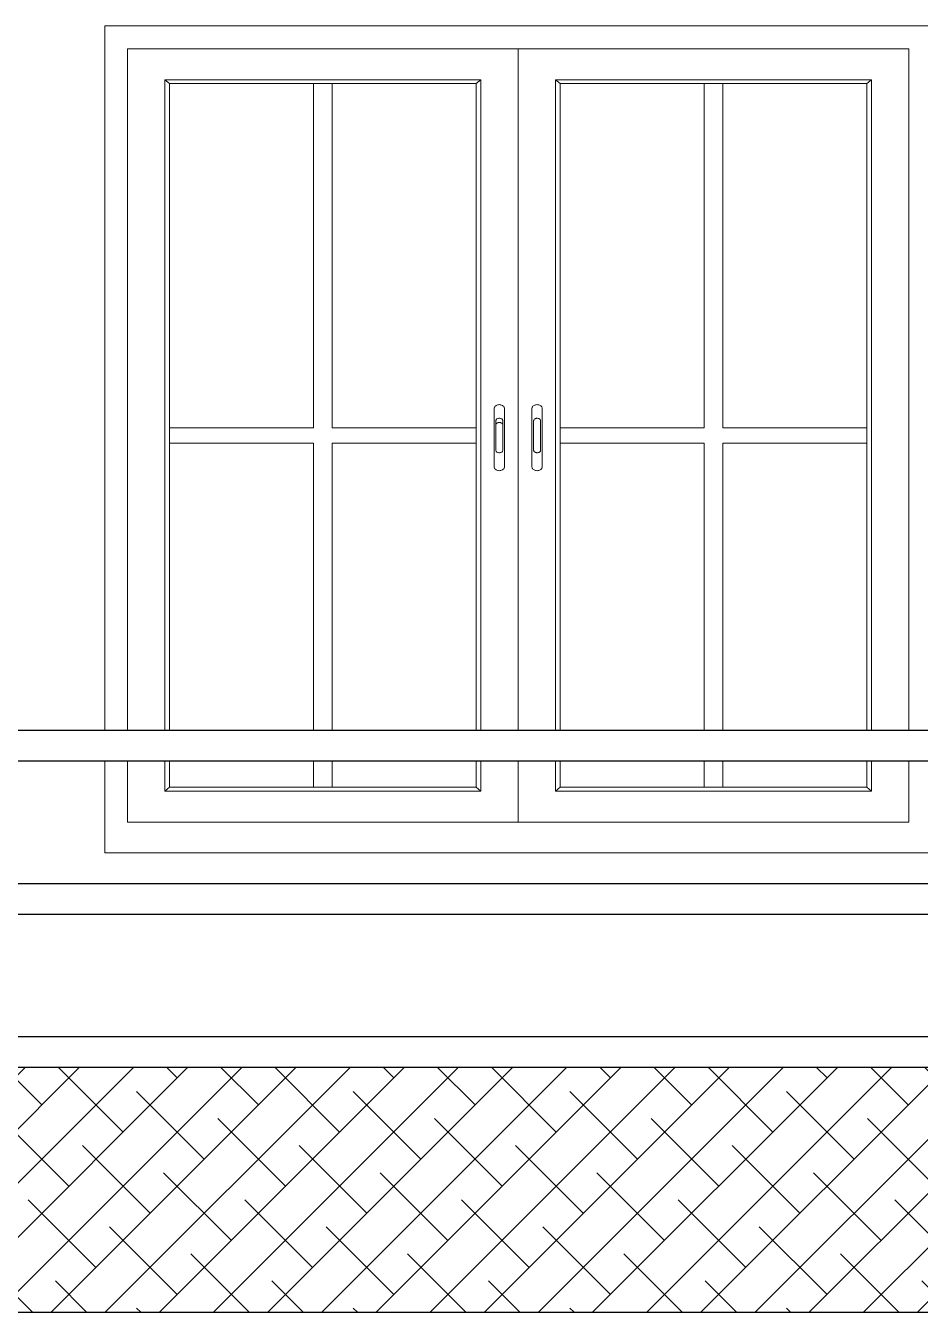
# Model space of a CAD drawing. Header units: inches. Extents: x -10117506 to -5032697, y -6529230 to -3254494.
# Drawn here: x -5046435.6 to -5046377.2, y -3258484 to -3258400 of the extents above; entities that cross this region are included whole.
import ezdxf

# ---------------------------------------------------------------- set-up
doc = ezdxf.new("R2010")
doc.units = ezdxf.units.IN
doc.header["$LTSCALE"] = 2
doc.header["$MEASUREMENT"] = 0
doc.layers.get('0').update_dxf_attribs({"linetype": 'CONTINUOUS'})
doc.layers.add('window', color=4, linetype='CONTINUOUS', lineweight=13)

msp = doc.modelspace()

# ---------------------------------------------------------------- hatches: boundary and pattern name
at = {"ltscale": 0.5}
h = msp.add_hatch(dxfattribs=at)
h.set_pattern_fill('ANSI38', color=256, scale=20, style=0)
h.set_pattern_definition([(45, (11646.984, 5942.773), (-1.767766953, 1.767766953), []), (135, (11646.984, 5942.773), (-5.3033008589, 1.767766953), [6.25, -3.75])])
h.paths.add_polyline_path([(-5046522.566, -3258468.014), (-5046522.566, -3258484.014), (-5046471.7, -3258484.014), (-5046471.7, -3258468.014)])
h.paths.add_polyline_path([(-5046471.7, -3258484.014), (-5046340.439, -3258484.014), (-5046340.439, -3258468.014), (-5046471.7, -3258468.014)])
h.paths.add_polyline_path([(-5046098.439, -3258468.014), (-5046331.439, -3258468.014), (-5046331.439, -3258484.014), (-5046098.439, -3258484.014)])

# ---------------------------------------------------------------- linework, layer by layer
for p, q in [((-5046538.45, -3258446.014), (-5046098.439, -3258446.014)), ((-5046522.566, -3258448.014), (-5046098.439, -3258448.014)), ((-5046522.566, -3258456.014), (-5046098.439, -3258456.014)), ((-5046522.566, -3258458.014), (-5046098.439, -3258458.014)), ((-5046522.566, -3258466.014), (-5046098.439, -3258466.014)), ((-5046522.566, -3258468.014), (-5046098.439, -3258468.014)), ((-5046537.344, -3258484.014), (-5046093.439, -3258484.014))]:
    msp.add_line(p, q, dxfattribs=at)
at = {"layer": 'window'}
for p, q in [((-5046430.439, -3258446.014), (-5046430.439, -3258400.014)), ((-5046430.439, -3258400.014), (-5046340.439, -3258400.014)), ((-5046428.939, -3258446.014), (-5046428.939, -3258401.514)), ((-5046428.939, -3258401.514), (-5046377.939, -3258401.514)), ((-5046403.439, -3258401.514), (-5046403.439, -3258446.014)), ((-5046377.939, -3258401.514), (-5046377.939, -3258446.014)), ((-5046405.873, -3258403.537), (-5046426.506, -3258403.537)), ((-5046426.506, -3258403.537), (-5046426.506, -3258446.014)), ((-5046426.201, -3258403.79), (-5046426.506, -3258403.537)), ((-5046406.177, -3258403.79), (-5046405.873, -3258403.537)), ((-5046405.873, -3258446.014), (-5046405.873, -3258403.537)), ((-5046401.006, -3258446.014), (-5046401.006, -3258403.537)), ((-5046401.006, -3258403.537), (-5046380.373, -3258403.537)), ((-5046400.701, -3258403.79), (-5046401.006, -3258403.537)), ((-5046380.677, -3258403.79), (-5046380.373, -3258403.537)), ((-5046380.373, -3258403.537), (-5046380.373, -3258446.014)), ((-5046426.201, -3258403.79), (-5046426.201, -3258446.014)), ((-5046426.201, -3258403.79), (-5046406.177, -3258403.79)), ((-5046416.798, -3258403.79), (-5046416.798, -3258426.258)), ((-5046415.581, -3258403.79), (-5046415.581, -3258426.258)), ((-5046406.177, -3258446.014), (-5046406.177, -3258403.79)), ((-5046400.701, -3258446.014), (-5046400.701, -3258403.79)), ((-5046380.677, -3258403.79), (-5046400.701, -3258403.79)), ((-5046391.298, -3258403.79), (-5046391.298, -3258426.258)), ((-5046390.081, -3258403.79), (-5046390.081, -3258426.258)), ((-5046380.677, -3258403.79), (-5046380.677, -3258446.014)), ((-5046405.003, -3258424.962), (-5046405.008, -3258425.001)), ((-5046405.008, -3258425.001), (-5046405.008, -3258428.816)), ((-5046404.991, -3258424.924), (-5046405.003, -3258424.962)), ((-5046404.971, -3258424.888), (-5046404.991, -3258424.924)), ((-5046404.944, -3258424.855), (-5046404.971, -3258424.888)), ((-5046404.91, -3258424.825), (-5046404.944, -3258424.855)), ((-5046404.87, -3258424.8), (-5046404.91, -3258424.825)), ((-5046404.825, -3258424.78), (-5046404.87, -3258424.8)), ((-5046404.776, -3258424.765), (-5046404.825, -3258424.78)), ((-5046404.725, -3258424.756), (-5046404.776, -3258424.765)), ((-5046404.673, -3258424.753), (-5046404.725, -3258424.756)), ((-5046404.621, -3258424.756), (-5046404.673, -3258424.753)), ((-5046404.57, -3258424.765), (-5046404.621, -3258424.756)), ((-5046404.521, -3258424.78), (-5046404.57, -3258424.765)), ((-5046404.476, -3258424.8), (-5046404.521, -3258424.78)), ((-5046404.436, -3258424.825), (-5046404.476, -3258424.8)), ((-5046404.402, -3258424.855), (-5046404.436, -3258424.825)), ((-5046404.375, -3258424.888), (-5046404.402, -3258424.855)), ((-5046404.355, -3258424.924), (-5046404.375, -3258424.888)), ((-5046404.342, -3258424.962), (-5046404.355, -3258424.924)), ((-5046404.338, -3258425.001), (-5046404.355, -3258424.924)), ((-5046404.338, -3258425.001), (-5046404.342, -3258424.962)), ((-5046404.338, -3258428.816), (-5046404.338, -3258425.001)), ((-5046402.54, -3258425.001), (-5046402.524, -3258424.924)), ((-5046402.54, -3258425.001), (-5046402.536, -3258424.962)), ((-5046402.54, -3258428.816), (-5046402.54, -3258425.001)), ((-5046402.536, -3258424.962), (-5046402.524, -3258424.924)), ((-5046402.524, -3258424.924), (-5046402.504, -3258424.888)), ((-5046402.504, -3258424.888), (-5046402.476, -3258424.855)), ((-5046402.442, -3258424.825), (-5046402.476, -3258424.855)), ((-5046402.402, -3258424.8), (-5046402.442, -3258424.825)), ((-5046402.402, -3258424.8), (-5046402.358, -3258424.78)), ((-5046402.309, -3258424.765), (-5046402.358, -3258424.78)), ((-5046402.258, -3258424.756), (-5046402.309, -3258424.765)), ((-5046402.206, -3258424.753), (-5046402.258, -3258424.756)), ((-5046402.153, -3258424.756), (-5046402.206, -3258424.753)), ((-5046402.153, -3258424.756), (-5046402.102, -3258424.765)), ((-5046402.102, -3258424.765), (-5046402.054, -3258424.78)), ((-5046402.054, -3258424.78), (-5046402.009, -3258424.8)), ((-5046402.009, -3258424.8), (-5046401.969, -3258424.825)), ((-5046401.969, -3258424.825), (-5046401.935, -3258424.855)), ((-5046401.908, -3258424.888), (-5046401.935, -3258424.855)), ((-5046401.888, -3258424.924), (-5046401.908, -3258424.888)), ((-5046401.875, -3258424.962), (-5046401.888, -3258424.924)), ((-5046401.875, -3258424.962), (-5046401.871, -3258425.001)), ((-5046401.871, -3258425.001), (-5046401.871, -3258428.816)), ((-5046416.798, -3258426.258), (-5046426.201, -3258426.258)), ((-5046406.177, -3258426.258), (-5046415.581, -3258426.258)), ((-5046404.898, -3258425.809), (-5046404.895, -3258425.783)), ((-5046404.898, -3258426.089), (-5046404.898, -3258425.809)), ((-5046404.898, -3258426.089), (-5046404.895, -3258426.063)), ((-5046404.898, -3258427.73), (-5046404.898, -3258426.089)), ((-5046404.895, -3258425.783), (-5046404.887, -3258425.758)), ((-5046404.895, -3258426.063), (-5046404.887, -3258426.037)), ((-5046404.887, -3258425.758), (-5046404.873, -3258425.733)), ((-5046404.887, -3258426.037), (-5046404.873, -3258426.013)), ((-5046404.873, -3258425.733), (-5046404.855, -3258425.711)), ((-5046404.873, -3258426.013), (-5046404.855, -3258425.991)), ((-5046404.855, -3258425.711), (-5046404.832, -3258425.691)), ((-5046404.855, -3258425.991), (-5046404.832, -3258425.971)), ((-5046404.832, -3258425.691), (-5046404.805, -3258425.674)), ((-5046404.832, -3258425.971), (-5046404.805, -3258425.954)), ((-5046404.805, -3258425.674), (-5046404.775, -3258425.66)), ((-5046404.805, -3258425.954), (-5046404.775, -3258425.94)), ((-5046404.775, -3258425.66), (-5046404.742, -3258425.65)), ((-5046404.775, -3258425.94), (-5046404.742, -3258425.93)), ((-5046404.742, -3258425.65), (-5046404.708, -3258425.644)), ((-5046404.742, -3258425.93), (-5046404.708, -3258425.924)), ((-5046404.708, -3258425.644), (-5046404.673, -3258425.642)), ((-5046404.708, -3258425.924), (-5046404.673, -3258425.922)), ((-5046404.673, -3258425.642), (-5046404.638, -3258425.644)), ((-5046404.673, -3258425.922), (-5046404.638, -3258425.924)), ((-5046404.638, -3258425.644), (-5046404.603, -3258425.65)), ((-5046404.638, -3258425.924), (-5046404.603, -3258425.93)), ((-5046404.603, -3258425.65), (-5046404.571, -3258425.66)), ((-5046404.603, -3258425.93), (-5046404.571, -3258425.94)), ((-5046404.571, -3258425.66), (-5046404.541, -3258425.674)), ((-5046404.571, -3258425.94), (-5046404.541, -3258425.954)), ((-5046404.541, -3258425.674), (-5046404.514, -3258425.691)), ((-5046404.541, -3258425.954), (-5046404.514, -3258425.971)), ((-5046404.514, -3258425.691), (-5046404.491, -3258425.711)), ((-5046404.514, -3258425.971), (-5046404.491, -3258425.991)), ((-5046404.491, -3258425.711), (-5046404.473, -3258425.733)), ((-5046404.491, -3258425.991), (-5046404.473, -3258426.013)), ((-5046404.473, -3258425.733), (-5046404.459, -3258425.758)), ((-5046404.473, -3258426.013), (-5046404.459, -3258426.037)), ((-5046404.459, -3258425.758), (-5046404.451, -3258425.783)), ((-5046404.459, -3258426.037), (-5046404.451, -3258426.063)), ((-5046404.451, -3258425.783), (-5046404.448, -3258425.809)), ((-5046404.451, -3258426.063), (-5046404.448, -3258426.089)), ((-5046404.448, -3258427.73), (-5046404.448, -3258425.809)), ((-5046402.428, -3258425.783), (-5046402.431, -3258425.809)), ((-5046402.431, -3258425.809), (-5046402.431, -3258427.73)), ((-5046402.42, -3258425.758), (-5046402.428, -3258425.783)), ((-5046402.406, -3258425.733), (-5046402.42, -3258425.758)), ((-5046402.388, -3258425.711), (-5046402.406, -3258425.733)), ((-5046402.365, -3258425.691), (-5046402.388, -3258425.711)), ((-5046402.338, -3258425.674), (-5046402.365, -3258425.691)), ((-5046402.308, -3258425.66), (-5046402.338, -3258425.674)), ((-5046402.275, -3258425.65), (-5046402.308, -3258425.66)), ((-5046402.241, -3258425.644), (-5046402.275, -3258425.65)), ((-5046402.206, -3258425.642), (-5046402.241, -3258425.644)), ((-5046402.171, -3258425.644), (-5046402.206, -3258425.642)), ((-5046402.136, -3258425.65), (-5046402.171, -3258425.644)), ((-5046402.104, -3258425.66), (-5046402.136, -3258425.65)), ((-5046402.074, -3258425.674), (-5046402.104, -3258425.66)), ((-5046402.047, -3258425.691), (-5046402.074, -3258425.674)), ((-5046402.024, -3258425.711), (-5046402.047, -3258425.691)), ((-5046402.005, -3258425.733), (-5046402.024, -3258425.711)), ((-5046401.992, -3258425.758), (-5046402.005, -3258425.733)), ((-5046401.984, -3258425.783), (-5046401.992, -3258425.758)), ((-5046401.981, -3258425.809), (-5046401.984, -3258425.783)), ((-5046401.981, -3258427.73), (-5046401.981, -3258425.809)), ((-5046400.701, -3258426.258), (-5046391.298, -3258426.258)), ((-5046390.081, -3258426.258), (-5046380.677, -3258426.258)), ((-5046416.798, -3258427.27), (-5046426.201, -3258427.27)), ((-5046416.798, -3258427.27), (-5046416.798, -3258446.014)), ((-5046415.581, -3258427.27), (-5046415.581, -3258446.014)), ((-5046406.177, -3258427.27), (-5046415.581, -3258427.27)), ((-5046404.898, -3258427.73), (-5046404.895, -3258427.756)), ((-5046404.895, -3258427.756), (-5046404.887, -3258427.781)), ((-5046404.887, -3258427.781), (-5046404.873, -3258427.805)), ((-5046404.873, -3258427.805), (-5046404.855, -3258427.828)), ((-5046404.855, -3258427.828), (-5046404.832, -3258427.848)), ((-5046404.832, -3258427.848), (-5046404.805, -3258427.865)), ((-5046404.805, -3258427.865), (-5046404.775, -3258427.878)), ((-5046404.775, -3258427.878), (-5046404.742, -3258427.888)), ((-5046404.742, -3258427.888), (-5046404.708, -3258427.895)), ((-5046404.708, -3258427.895), (-5046404.673, -3258427.897)), ((-5046404.673, -3258427.897), (-5046404.638, -3258427.895)), ((-5046404.638, -3258427.895), (-5046404.603, -3258427.888)), ((-5046404.603, -3258427.888), (-5046404.571, -3258427.878)), ((-5046404.571, -3258427.878), (-5046404.541, -3258427.865)), ((-5046404.541, -3258427.865), (-5046404.514, -3258427.848)), ((-5046404.514, -3258427.848), (-5046404.491, -3258427.828)), ((-5046404.491, -3258427.828), (-5046404.473, -3258427.805)), ((-5046404.473, -3258427.805), (-5046404.459, -3258427.781)), ((-5046404.459, -3258427.781), (-5046404.451, -3258427.756)), ((-5046404.451, -3258427.756), (-5046404.448, -3258427.73)), ((-5046402.428, -3258427.756), (-5046402.431, -3258427.73)), ((-5046402.42, -3258427.781), (-5046402.428, -3258427.756)), ((-5046402.406, -3258427.805), (-5046402.42, -3258427.781)), ((-5046402.388, -3258427.828), (-5046402.406, -3258427.805)), ((-5046402.365, -3258427.848), (-5046402.388, -3258427.828)), ((-5046402.338, -3258427.865), (-5046402.365, -3258427.848)), ((-5046402.308, -3258427.878), (-5046402.338, -3258427.865)), ((-5046402.275, -3258427.888), (-5046402.308, -3258427.878)), ((-5046402.241, -3258427.895), (-5046402.275, -3258427.888)), ((-5046402.206, -3258427.897), (-5046402.241, -3258427.895)), ((-5046402.171, -3258427.895), (-5046402.206, -3258427.897)), ((-5046402.136, -3258427.888), (-5046402.171, -3258427.895)), ((-5046402.104, -3258427.878), (-5046402.136, -3258427.888)), ((-5046402.074, -3258427.865), (-5046402.104, -3258427.878)), ((-5046402.047, -3258427.848), (-5046402.074, -3258427.865)), ((-5046402.024, -3258427.828), (-5046402.047, -3258427.848)), ((-5046402.005, -3258427.805), (-5046402.024, -3258427.828)), ((-5046401.992, -3258427.781), (-5046402.005, -3258427.805)), ((-5046401.984, -3258427.756), (-5046401.992, -3258427.781)), ((-5046401.981, -3258427.73), (-5046401.984, -3258427.756)), ((-5046400.701, -3258427.27), (-5046391.298, -3258427.27)), ((-5046391.298, -3258427.27), (-5046391.298, -3258446.014)), ((-5046390.081, -3258427.27), (-5046380.677, -3258427.27)), ((-5046390.081, -3258427.27), (-5046390.081, -3258446.014)), ((-5046405.003, -3258428.855), (-5046405.008, -3258428.816)), ((-5046405.008, -3258428.816), (-5046404.991, -3258428.893)), ((-5046405.003, -3258428.855), (-5046404.991, -3258428.893)), ((-5046404.355, -3258428.893), (-5046404.342, -3258428.855)), ((-5046404.342, -3258428.855), (-5046404.338, -3258428.816)), ((-5046402.536, -3258428.855), (-5046402.54, -3258428.816)), ((-5046402.524, -3258428.893), (-5046402.536, -3258428.855)), ((-5046401.871, -3258428.816), (-5046401.888, -3258428.893)), ((-5046401.875, -3258428.855), (-5046401.888, -3258428.893)), ((-5046401.875, -3258428.855), (-5046401.871, -3258428.816)), ((-5046404.991, -3258428.893), (-5046404.971, -3258428.929)), ((-5046404.971, -3258428.929), (-5046404.944, -3258428.963)), ((-5046404.944, -3258428.963), (-5046404.91, -3258428.992)), ((-5046404.91, -3258428.992), (-5046404.87, -3258429.018)), ((-5046404.87, -3258429.018), (-5046404.825, -3258429.038)), ((-5046404.825, -3258429.038), (-5046404.776, -3258429.053)), ((-5046404.776, -3258429.053), (-5046404.725, -3258429.062)), ((-5046404.725, -3258429.062), (-5046404.673, -3258429.065)), ((-5046404.673, -3258429.065), (-5046404.621, -3258429.062)), ((-5046404.621, -3258429.062), (-5046404.57, -3258429.053)), ((-5046404.57, -3258429.053), (-5046404.521, -3258429.038)), ((-5046404.521, -3258429.038), (-5046404.476, -3258429.018)), ((-5046404.476, -3258429.018), (-5046404.436, -3258428.992)), ((-5046404.436, -3258428.992), (-5046404.402, -3258428.963)), ((-5046404.402, -3258428.963), (-5046404.375, -3258428.929)), ((-5046404.375, -3258428.929), (-5046404.355, -3258428.893)), ((-5046402.524, -3258428.893), (-5046402.504, -3258428.929)), ((-5046402.504, -3258428.929), (-5046402.476, -3258428.963)), ((-5046402.476, -3258428.963), (-5046402.442, -3258428.992)), ((-5046402.402, -3258429.018), (-5046402.442, -3258428.992)), ((-5046402.358, -3258429.038), (-5046402.402, -3258429.018)), ((-5046402.358, -3258429.038), (-5046402.309, -3258429.053)), ((-5046402.258, -3258429.062), (-5046402.309, -3258429.053)), ((-5046402.206, -3258429.065), (-5046402.258, -3258429.062)), ((-5046402.206, -3258429.065), (-5046402.153, -3258429.062)), ((-5046402.153, -3258429.062), (-5046402.102, -3258429.053)), ((-5046402.054, -3258429.038), (-5046402.102, -3258429.053)), ((-5046402.009, -3258429.018), (-5046402.054, -3258429.038)), ((-5046402.009, -3258429.018), (-5046401.969, -3258428.992)), ((-5046401.969, -3258428.992), (-5046401.935, -3258428.963)), ((-5046401.935, -3258428.963), (-5046401.908, -3258428.929)), ((-5046401.888, -3258428.893), (-5046401.908, -3258428.929)), ((-5046430.439, -3258454.014), (-5046430.439, -3258448.014)), ((-5046428.939, -3258452.014), (-5046428.939, -3258448.014)), ((-5046426.506, -3258448.014), (-5046426.506, -3258449.991)), ((-5046426.201, -3258448.014), (-5046426.201, -3258449.738)), ((-5046416.798, -3258448.014), (-5046416.798, -3258449.738)), ((-5046415.581, -3258448.014), (-5046415.581, -3258449.738)), ((-5046406.177, -3258449.738), (-5046406.177, -3258448.014)), ((-5046405.873, -3258449.991), (-5046405.873, -3258448.014)), ((-5046403.439, -3258448.014), (-5046403.439, -3258452.014)), ((-5046401.006, -3258449.991), (-5046401.006, -3258448.014)), ((-5046400.701, -3258449.738), (-5046400.701, -3258448.014)), ((-5046391.298, -3258448.014), (-5046391.298, -3258449.738)), ((-5046390.081, -3258448.014), (-5046390.081, -3258449.738)), ((-5046380.677, -3258448.014), (-5046380.677, -3258449.738)), ((-5046380.373, -3258448.014), (-5046380.373, -3258449.991)), ((-5046377.939, -3258448.014), (-5046377.939, -3258452.014)), ((-5046426.201, -3258449.738), (-5046426.506, -3258449.991)), ((-5046426.201, -3258449.738), (-5046406.177, -3258449.738)), ((-5046405.873, -3258449.991), (-5046406.177, -3258449.738)), ((-5046401.006, -3258449.991), (-5046400.701, -3258449.738)), ((-5046380.677, -3258449.738), (-5046400.701, -3258449.738)), ((-5046380.373, -3258449.991), (-5046380.677, -3258449.738)), ((-5046426.506, -3258449.991), (-5046405.873, -3258449.991)), ((-5046380.373, -3258449.991), (-5046401.006, -3258449.991)), ((-5046377.939, -3258452.014), (-5046428.939, -3258452.014)), ((-5046430.439, -3258454.014), (-5046376.439, -3258454.014))]:
    msp.add_line(p, q, dxfattribs=at)

doc.saveas('drawing.dxf')
